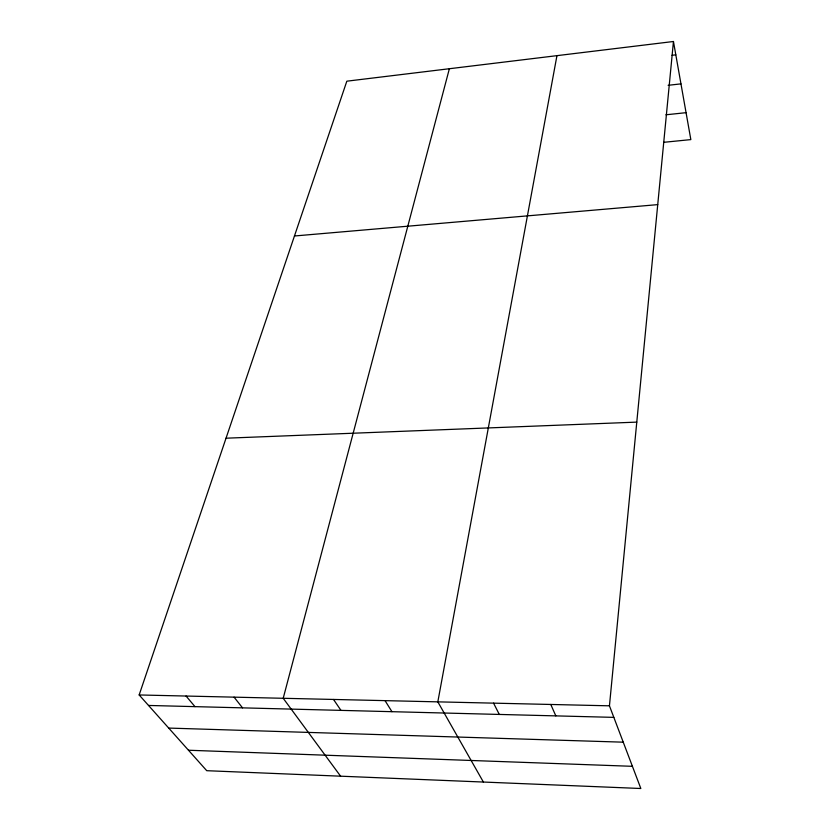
<?xml version="1.0" encoding="UTF-8"?>
<svg xmlns="http://www.w3.org/2000/svg" width="830" height="830" viewBox="0 0 830 830"><rect width="100%" height="100%" fill="white"/><g stroke="black" fill="none" stroke-linecap="round" stroke-linejoin="round"><path stroke-width="1.25" d="M609.448 705.822L673.452 41.5L346.836 81.184L139.16 694.959L206.743 770.697L640.833 788.5L609.448 705.822L139.16 694.959M556.951 55.652L437.825 701.858L483.382 782.036M449.372 68.724L283.206 698.289L340.591 776.185M672.02 55.278L675.817 54.832M668.129 85.303L680.963 83.872M665.899 114.799L686.068 112.672M663.917 142.293L690.84 139.606L673.452 41.5M294.453 235.99L657.734 204.626M226.04 438.199L636.786 422.117M148.518 705.448L613.837 717.369M168.718 728.076L623.247 742.176M188.483 750.237L632.418 766.318M186.065 696.038L194.988 706.641M234.07 697.148L242.526 707.855M333.515 699.451L340.964 710.376M385.037 700.634L391.947 711.684M493.57 703.145L499.297 714.433M550.767 704.463L555.83 715.875"/></g></svg>
